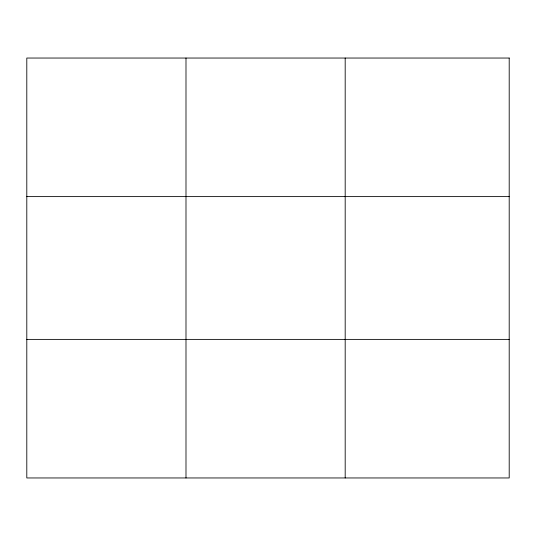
<?xml version="1.0" encoding="UTF-8"?>
<svg xmlns="http://www.w3.org/2000/svg" width="536" height="536" viewBox="0 0 536 536"><rect width="100%" height="100%" fill="white"/><g stroke="black" fill="none" stroke-linecap="round" stroke-linejoin="round"><path stroke-width="0.8" d="M185.992 477.958L185.992 58.042M345.184 477.958L345.184 58.042M26.8 196.612L509.2 196.612M26.8 339.389L509.2 339.389M509.2 58.042L509.2 477.958L26.8 477.958L26.8 58.042L509.2 58.042"/></g></svg>
